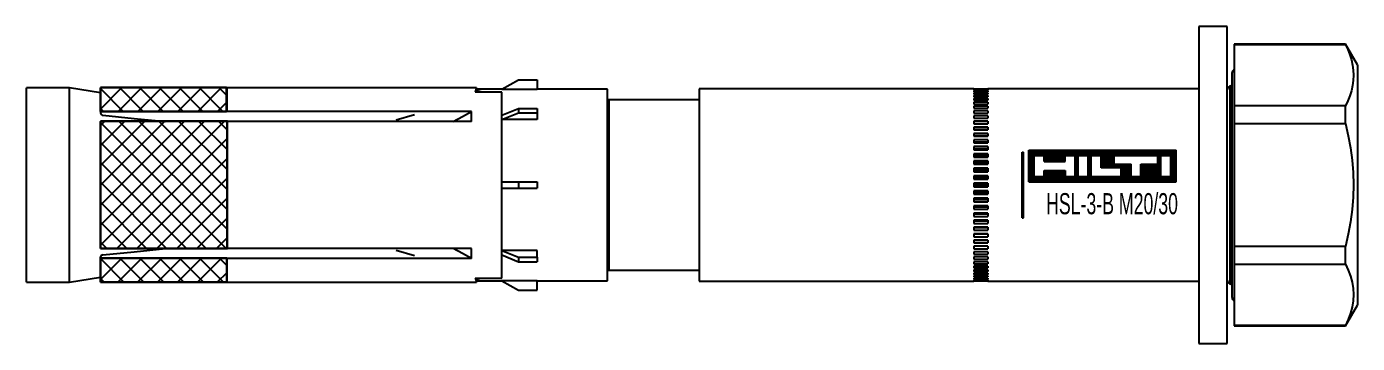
# Model space of a CAD drawing. Header units: millimetres. Extents: x 296 to 4896, y 152 to 3333.
# Drawn here: x 2124.2 to 2313.2, y 1551 to 1596 of the extents above; entities that cross this region are included whole.
import ezdxf
from ezdxf.enums import TextEntityAlignment as Align

# ---------------------------------------------------------------- set-up
doc = ezdxf.new("R2010")
doc.units = ezdxf.units.MM
doc.linetypes.add('DASHED', pattern=[0.25, 0.15625, -0.09375])
for name, color, linetype in [('1', 1, 'DASHED'), ('10', 1, 'Continuous'), ('160', 7, 'Continuous'), ('3', 4, 'Continuous')]:
    doc.layers.add(name, color=color, linetype=linetype)
doc.styles.get("Standard").update_dxf_attribs({"font": 'arial.ttf'})

# ---------------------------------------------------------------- blocks, each defined once
blk = doc.blocks.new('*X156')
at = {"layer": '160', "color": 0, "linetype": 'ByBlock'}
for p, q in [((155.31, 187.01), (155.53, 187.23)), ((155.31, 184.18), (158.36, 187.23)), ((157.8, 183.85), (161.19, 187.23)), ((158, 187.23), (161.38, 183.85)), ((160.63, 183.85), (164.02, 187.23)), ((160.83, 187.23), (164.21, 183.85)), ((163.46, 183.85), (166.85, 187.23)), ((163.65, 187.23), (167.04, 183.85)), ((166.29, 183.85), (169.68, 187.23)), ((166.48, 187.23), (169.86, 183.85)), ((169.12, 183.85), (172.51, 187.23)), ((169.31, 187.23), (172.69, 183.85)), ((172.13, 187.23), (173.22, 186.15)), ((155.31, 187.1), (158.55, 183.85)), ((155.31, 184.27), (155.73, 183.85)), ((171.95, 183.85), (173.22, 185.11))]:
    blk.add_line(p, q, dxfattribs=at)
blk = doc.blocks.new('*X157')
at = {"layer": '160', "color": 0, "linetype": 'ByBlock'}
for p, q in [((155.31, 181.84), (155.94, 182.47)), ((155.31, 179.01), (158.77, 182.47)), ((155.31, 176.18), (161.6, 182.47)), ((155.31, 173.36), (164.43, 182.47)), ((155.31, 170.53), (167.26, 182.47)), ((155.31, 167.7), (170.09, 182.47)), ((155.31, 164.87), (172.92, 182.47)), ((155.31, 182.27), (173.16, 164.39)), ((157.93, 182.47), (173.33, 167.05)), ((160.76, 182.47), (173.33, 169.88)), ((163.58, 182.47), (173.33, 172.71)), ((166.41, 182.47), (173.33, 175.54)), ((169.24, 182.47), (173.33, 178.37)), ((172.07, 182.47), (173.33, 181.2)), ((157.65, 164.39), (173.33, 180.05)), ((155.31, 179.44), (170.34, 164.39)), ((155.31, 176.61), (167.51, 164.39)), ((160.48, 164.39), (173.33, 177.22)), ((163.31, 164.39), (173.33, 174.4)), ((155.31, 173.78), (164.68, 164.39)), ((155.31, 170.95), (161.86, 164.39)), ((166.14, 164.39), (173.33, 171.57)), ((168.97, 164.39), (173.33, 168.74)), ((155.31, 168.12), (159.03, 164.39)), ((155.31, 165.29), (156.2, 164.39)), ((171.8, 164.39), (173.33, 165.92))]:
    blk.add_line(p, q, dxfattribs=at)
blk = doc.blocks.new('*X158')
at = {"layer": '160', "color": 0, "linetype": 'ByBlock'}
for p, q in [((155.29, 162.77), (155.51, 162.99)), ((155.29, 159.95), (158.34, 162.99)), ((155.29, 162.93), (158.6, 159.62)), ((157.8, 159.62), (161.17, 162.99)), ((158.06, 162.99), (161.43, 159.62)), ((160.63, 159.62), (164, 162.99)), ((160.89, 162.99), (164.25, 159.62)), ((163.46, 159.62), (166.83, 162.99)), ((163.71, 162.99), (167.08, 159.62)), ((166.29, 159.62), (169.66, 162.99)), ((166.54, 162.99), (169.91, 159.62)), ((169.12, 159.62), (172.49, 162.99)), ((169.37, 162.99), (172.73, 159.62)), ((172.19, 162.99), (173.28, 161.91)), ((171.95, 159.62), (173.28, 160.95)), ((155.29, 160.1), (155.77, 159.62))]:
    blk.add_line(p, q, dxfattribs=at)
blk = doc.blocks.new('HSL-3-B M20-30')
at = {"layer": '1', "color": 3, "linetype": 'Continuous'}
for p, q in [((0, 22.5), (-4, 22.5)), ((-4, 22.5), (-4, -22.5)), ((0, -22.5), (0, 22.5)), ((16.8, 20), (1, 20)), ((1, 20), (1, 19.95)), ((1, 19.95), (1, 11.23)), ((1, 19.95), (16.8, 19.95)), ((18.5, 17.06), (16.8, 20)), ((16.8, 19.95), (16.8, 20)), ((18.5, 17.06), (18.5, -17.06)), ((0.7, -16), (0.7, 16)), ((-164.39, 13.8), (-170.5, 13.8)), ((-170.5, -13.8), (-170.5, 13.8)), ((-160, 13.1), (-164.39, 13.8)), ((-164.39, -13.8), (-164.39, 13.8)), ((-142, 13.8), (-160, 13.8)), ((-160, 10.44), (-160, 13.8)), ((-106.6, 13.8), (-142.01, 13.8)), ((-103, 13.6), (-106.5, 13.6)), ((-106.5, 13.37), (-106.5, 13.6)), ((-106.5, 13.37), (-106.5, 13.21)), ((-103, 13.6), (-100.66, 14.95)), ((-103, 13.6), (-103, 13.59)), ((-98, 13.59), (-103, 13.59)), ((-100.66, 14.95), (-98, 14.95)), ((-98, 14.95), (-98, 13.59)), ((-88, 13.6), (-98, 13.6)), ((-88, -13.6), (-88, 13.6)), ((-36, 13.65), (-75, 13.65)), ((-75, 13.65), (-75, -13.65)), ((-36, 13.65), (-34, 13.65)), ((-34, 13.63), (-36, 13.63)), ((-36, 13.63), (-36, 13.59)), ((-36, 13.59), (-34, 13.59)), ((-36, 13.52), (-36, 13.44)), ((-34, 13.52), (-36, 13.52)), ((-36, 13.44), (-34, 13.44)), ((-34, 13.33), (-36, 13.33)), ((-36, 13.33), (-36, 13.21)), ((-4, 13.65), (-34, 13.65)), ((-34, 13.63), (-34, 13.59)), ((-34, 13.52), (-34, 13.44)), ((-34, 13.33), (-34, 13.21)), ((-103, 13.21), (-106.81, 13.21)), ((-103, -13.21), (-103, 13.21)), ((-75, 12.1), (-87.8, 12.1)), ((-36, 13.21), (-34, 13.21)), ((-34, 13.06), (-36, 13.06)), ((-36, 13.06), (-36, 12.9)), ((-36, 12.9), (-34, 12.9)), ((-34, 12.7), (-36, 12.7)), ((-36, 12.7), (-36, 12.51)), ((-36, 12.51), (-34, 12.51)), ((-34, 12.27), (-36, 12.27)), ((-36, 12.27), (-36, 12.05)), ((-36, 12.05), (-34, 12.05)), ((-36, 11.77), (-36, 11.51)), ((-34, 11.77), (-36, 11.77)), ((-36, 11.51), (-34, 11.51)), ((-34, 13.06), (-34, 12.9)), ((-34, 12.7), (-34, 12.51)), ((-34, 12.27), (-34, 12.05)), ((-34, 11.77), (-34, 11.51)), ((-160, 10.44), (-160, 10.19)), ((-142, 10.44), (-160, 10.44)), ((-107.34, 10.44), (-142, 10.44)), ((-103, 9.93), (-100.66, 10.89)), ((-103, 9.3), (-100.66, 10.25)), ((-100.66, 10.89), (-100.66, 10.25)), ((-100.66, 10.89), (-98, 10.89)), ((-100.66, 10.25), (-98, 10.25)), ((-98, 10.89), (-98, 10.25)), ((-98, 10.25), (-98, 9.29)), ((-36, 11.19), (-36, 10.9)), ((-34, 11.19), (-36, 11.19)), ((-36, 10.9), (-34, 10.9)), ((-34, 10.54), (-36, 10.54)), ((-36, 10.54), (-36, 10.22)), ((-36, 10.22), (-34, 10.22)), ((-34, 9.83), (-36, 9.83)), ((-36, 9.83), (-36, 9.48)), ((-36, 9.48), (-34, 9.48)), ((-34, 11.19), (-34, 10.9)), ((-34, 10.54), (-34, 10.22)), ((-34, 9.83), (-34, 9.48)), ((1, 11.23), (1, 8.72)), ((16.8, 11.23), (1, 11.23)), ((16.8, 8.72), (16.8, 11.23)), ((-160, -9.03), (-160, 9.03)), ((-142, 9.03), (-160, 9.03)), ((-107.34, 9.03), (-142, 9.03)), ((-98, 9.29), (-103, 9.29)), ((-36, 9.05), (-36, 8.68)), ((-34, 9.05), (-36, 9.05)), ((-34, 8.7), (-36, 8.7)), ((-36, 8.68), (-34, 8.68)), ((-36, 8.22), (-36, 7.82)), ((-34, 8.22), (-36, 8.22)), ((-34, 7.88), (-36, 7.88)), ((-36, 7.82), (-34, 7.82)), ((-34, 9.05), (-34, 8.68)), ((-34, 8.22), (-34, 7.82)), ((1, 8.72), (16.8, 8.72)), ((1, 8.72), (1, -8.72)), ((-34, 7.34), (-36, 7.34)), ((-36, 7.34), (-36, 6.92)), ((-34, 7), (-36, 7)), ((-36, 6.92), (-34, 6.92)), ((-34, 6.42), (-36, 6.42)), ((-36, 6.42), (-36, 5.98)), ((-34, 6.08), (-36, 6.08)), ((-36, 5.98), (-34, 5.98)), ((-34, 7.34), (-34, 6.92)), ((-34, 6.42), (-34, 5.98)), ((-36, 5.45), (-36, 4.99)), ((-34, 5.45), (-36, 5.45)), ((-34, 5.13), (-36, 5.13)), ((-36, 4.99), (-34, 4.99)), ((-36, 4.45), (-36, 3.98)), ((-34, 4.45), (-36, 4.45)), ((-34, 4.14), (-36, 4.14)), ((-36, 3.98), (-34, 3.98)), ((-34, 5.45), (-34, 4.99)), ((-34, 4.45), (-34, 3.98)), ((-29.1, -4.67), (-29.1, 4.67)), ((-29.1, 4.67), (-28.9, 4.67)), ((-28.9, -4.67), (-28.9, 4.67)), ((-34, 3.43), (-36, 3.43)), ((-36, 3.43), (-36, 2.95)), ((-34, 3.13), (-36, 3.13)), ((-36, 2.95), (-34, 2.95)), ((-36, 2.38), (-36, 1.89)), ((-34, 2.38), (-36, 2.38)), ((-34, 2.1), (-36, 2.1)), ((-36, 1.89), (-34, 1.89)), ((-34, 3.43), (-34, 2.95)), ((-34, 2.38), (-34, 1.89)), ((-103, 0.45), (-100.66, 0.45)), ((-100.66, 0.45), (-98, 0.45)), ((-100.66, 0.45), (-100.66, -0.45)), ((-98, 0.45), (-98, -0.45)), ((-36, 1.32), (-36, 0.82)), ((-34, 1.32), (-36, 1.32)), ((-34, 1.05), (-36, 1.05)), ((-36, 0.82), (-34, 0.82)), ((-34, 0.25), (-36, 0.25)), ((-36, 0.25), (-36, -0.25)), ((-34, 0), (-36, 0)), ((-34, 1.32), (-34, 0.82)), ((-34, 0.25), (-34, -0.25)), ((-24.1, 0.6), (-23.9, 0.6)), ((-103, -0.45), (-100.66, -0.45)), ((-100.66, -0.45), (-98, -0.45)), ((-36, -0.25), (-34, -0.25)), ((-36, -0.82), (-36, -1.32)), ((-34, -0.82), (-36, -0.82)), ((-34, -1.05), (-36, -1.05)), ((-36, -1.32), (-34, -1.32)), ((-34, -0.82), (-34, -1.32)), ((-34, -1.89), (-36, -1.89)), ((-36, -1.89), (-36, -2.38)), ((-34, -2.1), (-36, -2.1)), ((-36, -2.38), (-34, -2.38)), ((-36, -2.95), (-36, -3.43)), ((-34, -2.95), (-36, -2.95)), ((-34, -3.13), (-36, -3.13)), ((-36, -3.43), (-34, -3.43)), ((-34, -1.89), (-34, -2.38)), ((-34, -2.95), (-34, -3.43)), ((-36, -3.98), (-36, -4.45)), ((-34, -3.98), (-36, -3.98)), ((-34, -4.14), (-36, -4.14)), ((-36, -4.45), (-34, -4.45)), ((-36, -4.99), (-36, -5.45)), ((-34, -4.99), (-36, -4.99)), ((-34, -5.13), (-36, -5.13)), ((-36, -5.45), (-34, -5.45)), ((-34, -3.98), (-34, -4.45)), ((-34, -4.99), (-34, -5.45)), ((-29.1, -4.67), (-28.9, -4.67)), ((-36, -5.98), (-36, -6.42)), ((-34, -5.98), (-36, -5.98)), ((-34, -6.08), (-36, -6.08)), ((-36, -6.42), (-34, -6.42)), ((-36, -6.92), (-36, -7.34)), ((-34, -6.92), (-36, -6.92)), ((-34, -7), (-36, -7)), ((-36, -7.34), (-34, -7.34)), ((-34, -5.98), (-34, -6.42)), ((-34, -6.92), (-34, -7.34)), ((-142, -9.03), (-160, -9.03)), ((-107.34, -9.03), (-142, -9.03)), ((-98, -9.29), (-103, -9.29)), ((-103, -9.3), (-100.66, -10.25)), ((-98, -10.25), (-98, -9.29)), ((-36, -7.82), (-36, -8.22)), ((-34, -7.82), (-36, -7.82)), ((-34, -7.88), (-36, -7.88)), ((-36, -8.22), (-34, -8.22)), ((-34, -8.68), (-36, -8.68)), ((-36, -8.68), (-36, -9.05)), ((-34, -8.7), (-36, -8.7)), ((-36, -9.05), (-34, -9.05)), ((-34, -7.82), (-34, -8.22)), ((-34, -8.68), (-34, -9.05)), ((1, -8.72), (1, -11.23)), ((16.8, -8.72), (1, -8.72)), ((16.8, -11.23), (16.8, -8.72)), ((-160, -10.44), (-160, -10.19)), ((-160, -13.8), (-160, -10.44)), ((-142, -10.44), (-160, -10.44)), ((-107.34, -10.44), (-142, -10.44)), ((-103, -9.93), (-100.66, -10.89)), ((-100.66, -10.25), (-100.66, -10.89)), ((-100.66, -10.25), (-98, -10.25)), ((-100.66, -10.89), (-98, -10.89)), ((-98, -10.25), (-98, -10.89)), ((-36, -9.48), (-36, -9.83)), ((-34, -9.48), (-36, -9.48)), ((-36, -9.83), (-34, -9.83)), ((-34, -10.22), (-36, -10.22)), ((-36, -10.22), (-36, -10.54)), ((-36, -10.54), (-34, -10.54)), ((-34, -10.9), (-36, -10.9)), ((-36, -10.9), (-36, -11.19)), ((-36, -11.19), (-34, -11.19)), ((-34, -9.48), (-34, -9.83)), ((-34, -10.22), (-34, -10.54)), ((-34, -10.9), (-34, -11.19)), ((1, -11.23), (16.8, -11.23)), ((1, -11.23), (1, -19.95)), ((-164.39, -13.8), (-160, -13.1)), ((-106.81, -13.21), (-103, -13.21)), ((-106.5, -13.21), (-106.5, -13.37)), ((-87.8, -12.1), (-75, -12.1)), ((-34, -11.51), (-36, -11.51)), ((-36, -11.51), (-36, -11.77)), ((-36, -11.77), (-34, -11.77)), ((-36, -12.05), (-36, -12.27)), ((-34, -12.05), (-36, -12.05)), ((-36, -12.27), (-34, -12.27)), ((-34, -12.51), (-36, -12.51)), ((-36, -12.51), (-36, -12.7)), ((-36, -12.7), (-34, -12.7)), ((-34, -12.9), (-36, -12.9)), ((-36, -12.9), (-36, -13.06)), ((-36, -13.06), (-34, -13.06)), ((-36, -13.21), (-36, -13.33)), ((-34, -13.21), (-36, -13.21)), ((-34, -11.51), (-34, -11.77)), ((-34, -12.05), (-34, -12.27)), ((-34, -12.51), (-34, -12.7)), ((-34, -12.9), (-34, -13.06)), ((-34, -13.21), (-34, -13.33)), ((-170.5, -13.8), (-164.39, -13.8)), ((-160, -13.8), (-142, -13.8)), ((-142.01, -13.8), (-106.6, -13.8)), ((-106.5, -13.6), (-106.5, -13.37)), ((-106.5, -13.6), (-103, -13.6)), ((-98, -13.59), (-103, -13.59)), ((-103, -13.6), (-103, -13.59)), ((-103, -13.6), (-100.66, -14.95)), ((-100.66, -14.95), (-98, -14.95)), ((-98, -14.95), (-98, -13.59)), ((-98, -13.6), (-88, -13.6)), ((-75, -13.65), (-36, -13.65)), ((-36, -13.33), (-34, -13.33)), ((-36, -13.44), (-36, -13.52)), ((-34, -13.44), (-36, -13.44)), ((-36, -13.52), (-34, -13.52)), ((-34, -13.59), (-36, -13.59)), ((-36, -13.59), (-36, -13.63)), ((-36, -13.63), (-34, -13.63)), ((-34, -13.65), (-36, -13.65)), ((-34, -13.44), (-34, -13.52)), ((-34, -13.59), (-34, -13.63)), ((-34, -13.65), (-4, -13.65)), ((16.8, -20), (18.5, -17.06)), ((16.8, -19.95), (1, -19.95)), ((1, -19.95), (1, -20)), ((1, -20), (16.8, -20)), ((16.8, -20), (16.8, -19.95)), ((-4, -22.5), (0, -22.5))]:
    blk.add_line(p, q, dxfattribs=at)
at = {"layer": '1', "color": 1, "linetype": 'Continuous'}
for p, q in [((-142, 10.44), (-142, 13.8)), ((0.37, 14.04), (0.37, -14.04)), ((-87.8, 12.1), (-87.8, -12.1)), ((-142, -9.03), (-142, 9.03)), ((-142, -13.8), (-142, -10.44))]:
    blk.add_line(p, q, dxfattribs=at)
at = {"layer": '1', "color": 30, "linetype": 'Continuous'}
for p, q in [((0.7, 14.12), (0.37, 14.04)), ((-118, 9.25), (-115.4, 10)), ((-118, -9.25), (-115.4, -10)), ((0.37, -14.04), (0.7, -14.12))]:
    blk.add_line(p, q, dxfattribs=at)
at = {"layer": '1', "color": 3, "linetype": 'Continuous'}
for points in [[(16.8, 19.95, 0), (17.14, 19.23, 0), (17.42, 18.5, 0), (17.65, 17.78, 0), (17.82, 17.05, 0), (17.92, 16.32, 0), (17.95, 15.59, 0), (17.92, 14.86, 0), (17.82, 14.12, 0), (17.65, 13.38, 0), (17.42, 12.66, 0), (17.13, 11.94, 0), (16.8, 11.23, 0)], [(-106.6, 13.8, 0), (-106.61, 13.78, 0), (-106.62, 13.73, 0), (-106.65, 13.65, 0), (-106.7, 13.54, 0), (-106.75, 13.39, 0), (-106.81, 13.21, 0)], [(-105.76, 13.21, 0), (-106.13, 13.29, 0), (-106.5, 13.37, 0)], [(-36, 13.65, 0), (-36, 13.65, 0), (-36, 13.65, 0)], [(-34, 13.65, 0), (-34, 13.65, 0), (-34, 13.65, 0)], [(-160, 10.19, 0), (-159.97, 10.09, 0), (-159.9, 10.01, 0), (-159.79, 9.94, 0), (-159.66, 9.91, 0)], [(-159.66, 9.91, 0), (-155.22, 9.47, 0), (-150.78, 9.03, 0)], [(-109.9, 9.03, 0), (-108.61, 9.72, 0), (-107.34, 10.44, 0)], [(-107.34, 9.03, 0), (-107.3, 9.76, 0), (-107.34, 10.44, 0)], [(16.8, 8.72, 0), (17.2, 7, 0), (17.52, 5.27, 0), (17.76, 3.53, 0), (17.9, 1.79, 0), (17.95, 0.03, 0), (17.91, -1.73, 0), (17.76, -3.5, 0), (17.52, -5.25, 0), (17.2, -6.99, 0), (16.8, -8.72, 0)], [(-29.1, 4.67, 0), (-29.1, 4.67, 0), (-29.1, 4.66, 0), (-29.1, 4.66, 0), (-29.09, 4.66, 0), (-29.09, 4.65, 0), (-29.08, 4.65, 0), (-29.08, 4.65, 0), (-29.07, 4.64, 0), (-29.06, 4.64, 0), (-29.06, 4.64, 0), (-29.05, 4.64, 0), (-29.04, 4.64, 0), (-29.03, 4.64, 0), (-29.02, 4.64, 0), (-29.01, 4.63, 0), (-29, 4.63, 0), (-28.99, 4.63, 0), (-28.98, 4.64, 0), (-28.97, 4.64, 0), (-28.96, 4.64, 0), (-28.95, 4.64, 0), (-28.94, 4.64, 0), (-28.94, 4.64, 0), (-28.93, 4.64, 0), (-28.92, 4.65, 0), (-28.92, 4.65, 0), (-28.91, 4.65, 0), (-28.91, 4.66, 0), (-28.9, 4.66, 0), (-28.9, 4.66, 0), (-28.9, 4.67, 0), (-28.9, 4.67, 0)], [(-24.1, 0.6, 0), (-24.1, 0.6, 0), (-24.1, 0.59, 0), (-24.1, 0.59, 0), (-24.09, 0.59, 0), (-24.09, 0.59, 0), (-24.08, 0.58, 0), (-24.08, 0.58, 0), (-24.07, 0.58, 0), (-24.06, 0.57, 0), (-24.06, 0.57, 0), (-24.05, 0.57, 0), (-24.04, 0.57, 0), (-24.03, 0.57, 0), (-24.02, 0.57, 0), (-24.01, 0.57, 0), (-24, 0.57, 0), (-23.99, 0.57, 0), (-23.98, 0.57, 0), (-23.97, 0.57, 0), (-23.96, 0.57, 0), (-23.95, 0.57, 0), (-23.94, 0.57, 0), (-23.94, 0.57, 0), (-23.93, 0.58, 0), (-23.92, 0.58, 0), (-23.92, 0.58, 0), (-23.91, 0.59, 0), (-23.91, 0.59, 0), (-23.9, 0.59, 0), (-23.9, 0.59, 0), (-23.9, 0.6, 0), (-23.9, 0.6, 0)], [(-28.9, -4.67, 0), (-28.9, -4.67, 0), (-28.9, -4.66, 0), (-28.9, -4.66, 0), (-28.91, -4.66, 0), (-28.91, -4.65, 0), (-28.92, -4.65, 0), (-28.92, -4.65, 0), (-28.93, -4.64, 0), (-28.94, -4.64, 0), (-28.94, -4.64, 0), (-28.95, -4.64, 0), (-28.96, -4.64, 0), (-28.97, -4.64, 0), (-28.98, -4.64, 0), (-28.99, -4.63, 0), (-29, -4.63, 0), (-29.01, -4.63, 0), (-29.02, -4.64, 0), (-29.03, -4.64, 0), (-29.04, -4.64, 0), (-29.05, -4.64, 0), (-29.06, -4.64, 0), (-29.06, -4.64, 0), (-29.07, -4.64, 0), (-29.08, -4.65, 0), (-29.08, -4.65, 0), (-29.09, -4.65, 0), (-29.09, -4.66, 0), (-29.1, -4.66, 0), (-29.1, -4.66, 0), (-29.1, -4.67, 0), (-29.1, -4.67, 0)], [(-159.66, -9.91, 0), (-155.22, -9.47, 0), (-150.78, -9.03, 0)], [(-107.34, -10.44, 0), (-108.61, -9.72, 0), (-109.9, -9.03, 0)], [(-107.34, -10.44, 0), (-107.3, -9.76, 0), (-107.34, -9.03, 0)], [(-159.66, -9.91, 0), (-159.79, -9.94, 0), (-159.9, -10.01, 0), (-159.97, -10.09, 0), (-160, -10.19, 0)], [(16.8, -11.23, 0), (17.2, -12.09, 0), (17.52, -12.95, 0), (17.76, -13.82, 0), (17.9, -14.69, 0), (17.95, -15.57, 0), (17.91, -16.46, 0), (17.76, -17.34, 0), (17.52, -18.21, 0), (17.2, -19.08, 0), (16.8, -19.95, 0)], [(-106.81, -13.21, 0), (-106.72, -13.47, 0), (-106.65, -13.65, 0), (-106.61, -13.76, 0), (-106.6, -13.8, 0)], [(-106.5, -13.37, 0), (-106.13, -13.29, 0), (-105.76, -13.21, 0)], [(-36, -13.65, 0), (-36, -13.65, 0), (-36, -13.65, 0)], [(-34, -13.65, 0), (-34, -13.65, 0), (-34, -13.65, 0)]]:
    blk.add_polyline3d(points, dxfattribs=at)
for centre, start, end in [((1.1, 16), 104.4787, 180), ((1.1, -16), 180, 255.5213)]:
    blk.add_arc(centre, 0.4, start, end, dxfattribs=at)
at = {"layer": '1', "color": 30, "linetype": 'Continuous'}
for centre, start, end in [((0.5, 13.55), 105, 180), ((0.5, -13.55), 180, 255)]:
    blk.add_arc(centre, 0.5, start, end, dxfattribs=at)
at = {"layer": '1', "color": 3, "linetype": 'Continuous', "extrusion": (0, 0, -1)}
for centre, start, end in [((87.8, 12.3), 270, 0), ((87.8, -12.3), 0, 90)]:
    blk.add_arc(centre, 0.2, start, end, dxfattribs=at)
at = {"layer": '10'}
for p, q in [((-28.17, 0.45), (-28.17, 4.95)), ((-28.17, 4.95), (-7.25, 4.95)), ((-28.13, 4.95), (-28.13, 0.45)), ((-28.05, 0.45), (-28.05, 4.95)), ((-27.98, 4.95), (-27.98, 0.45)), ((-27.9, 0.45), (-27.9, 4.95)), ((-27.83, 4.95), (-27.83, 0.45)), ((-27.75, 0.45), (-27.75, 4.95)), ((-27.68, 4.95), (-27.68, 0.45)), ((-27.6, 0.45), (-27.6, 4.95)), ((-27.53, 4.95), (-27.53, 0.45)), ((-27.45, 0.45), (-27.45, 4.95)), ((-27.42, 1.2), (-27.42, 4.2)), ((-27.42, 4.2), (-26, 4.2)), ((-27.38, 4.95), (-27.38, 4.2)), ((-27.3, 4.2), (-27.3, 4.95)), ((-27.23, 4.95), (-27.23, 4.2)), ((-27.15, 4.2), (-27.15, 4.95)), ((-27.08, 4.95), (-27.08, 4.2)), ((-27, 4.2), (-27, 4.95)), ((-26.93, 4.95), (-26.93, 4.2)), ((-26.85, 4.2), (-26.85, 4.95)), ((-26.78, 4.95), (-26.78, 4.2)), ((-26.7, 4.2), (-26.7, 4.95)), ((-26.63, 4.95), (-26.63, 4.2)), ((-26.55, 4.2), (-26.55, 4.95)), ((-26.48, 4.95), (-26.48, 4.2)), ((-26.4, 4.2), (-26.4, 4.95)), ((-26.33, 4.95), (-26.33, 4.2)), ((-26.25, 4.2), (-26.25, 4.95)), ((-26.18, 4.95), (-26.18, 4.2)), ((-26.1, 4.2), (-26.1, 4.95)), ((-26.03, 4.95), (-26.03, 4.2)), ((-26, 3.32), (-26, 4.2)), ((-25.95, 3.32), (-25.95, 4.95)), ((-25.88, 4.95), (-25.88, 3.32)), ((-25.8, 3.32), (-25.8, 4.95)), ((-25.73, 4.95), (-25.73, 3.32)), ((-25.65, 3.32), (-25.65, 4.95)), ((-25.58, 4.95), (-25.58, 3.32)), ((-25.5, 3.32), (-25.5, 4.95)), ((-25.43, 4.95), (-25.43, 3.32)), ((-25.35, 3.32), (-25.35, 4.95)), ((-25.28, 4.95), (-25.28, 3.32)), ((-25.2, 3.32), (-25.2, 4.95)), ((-25.13, 4.95), (-25.13, 3.32)), ((-25.05, 3.32), (-25.05, 4.95)), ((-24.98, 4.95), (-24.98, 3.32)), ((-24.9, 3.32), (-24.9, 4.95)), ((-24.83, 4.95), (-24.83, 3.32)), ((-24.75, 3.32), (-24.75, 4.95)), ((-24.68, 4.95), (-24.68, 3.32)), ((-24.6, 3.32), (-24.6, 4.95)), ((-24.53, 4.95), (-24.53, 3.32)), ((-24.45, 3.32), (-24.45, 4.95)), ((-24.38, 4.95), (-24.38, 3.32)), ((-24.3, 3.32), (-24.3, 4.95)), ((-24.23, 4.95), (-24.23, 3.32)), ((-24.15, 3.32), (-24.15, 4.95)), ((-24.08, 4.95), (-24.08, 3.32)), ((-24, 3.32), (-24, 4.95)), ((-23.93, 4.95), (-23.93, 3.32)), ((-23.85, 3.32), (-23.85, 4.95)), ((-23.78, 4.95), (-23.78, 3.32)), ((-23.7, 3.32), (-23.7, 4.95)), ((-23.63, 4.95), (-23.63, 3.32)), ((-23.55, 3.32), (-23.55, 4.95)), ((-23.48, 4.95), (-23.48, 3.32)), ((-23.4, 3.32), (-23.4, 4.95)), ((-23.33, 4.95), (-23.33, 3.32)), ((-23.25, 3.32), (-23.25, 4.95)), ((-23.18, 4.95), (-23.18, 3.32)), ((-23.1, 3.32), (-23.1, 4.95)), ((-23.03, 4.95), (-23.03, 3.32)), ((-23, 4.2), (-21.59, 4.2)), ((-23, 3.32), (-23, 4.2)), ((-22.95, 4.2), (-22.95, 4.95)), ((-22.88, 4.95), (-22.88, 4.2)), ((-22.8, 4.2), (-22.8, 4.95)), ((-22.73, 4.95), (-22.73, 4.2)), ((-22.65, 4.2), (-22.65, 4.95)), ((-22.58, 4.95), (-22.58, 4.2)), ((-22.5, 4.2), (-22.5, 4.95)), ((-22.43, 4.95), (-22.43, 4.2)), ((-22.35, 4.2), (-22.35, 4.95)), ((-22.28, 4.95), (-22.28, 4.2)), ((-22.2, 4.2), (-22.2, 4.95)), ((-22.13, 4.95), (-22.13, 4.2)), ((-22.05, 4.2), (-22.05, 4.95)), ((-21.98, 4.95), (-21.98, 4.2)), ((-21.9, 4.2), (-21.9, 4.95)), ((-21.83, 4.95), (-21.83, 4.2)), ((-21.75, 4.2), (-21.75, 4.95)), ((-21.68, 4.95), (-21.68, 4.2)), ((-21.6, 4.2), (-21.6, 4.95)), ((-21.59, 1.2), (-21.59, 4.2)), ((-21.53, 4.95), (-21.53, 0.45)), ((-21.45, 0.45), (-21.45, 4.95)), ((-21.38, 4.95), (-21.38, 0.45)), ((-21.3, 0.45), (-21.3, 4.95)), ((-21.23, 4.95), (-21.23, 0.45)), ((-21.15, 4.2), (-21.15, 4.95)), ((-21.15, 4.2), (-19.74, 4.2)), ((-21.15, 1.2), (-21.15, 4.2)), ((-21.08, 4.95), (-21.08, 4.2)), ((-21, 4.2), (-21, 4.95)), ((-20.93, 4.95), (-20.93, 4.2)), ((-20.85, 4.2), (-20.85, 4.95)), ((-20.78, 4.95), (-20.78, 4.2)), ((-20.7, 4.2), (-20.7, 4.95)), ((-20.63, 4.95), (-20.63, 4.2)), ((-20.55, 4.2), (-20.55, 4.95)), ((-20.48, 4.95), (-20.48, 4.2)), ((-20.4, 4.2), (-20.4, 4.95)), ((-20.33, 4.95), (-20.33, 4.2)), ((-20.25, 4.2), (-20.25, 4.95)), ((-20.18, 4.95), (-20.18, 4.2)), ((-20.1, 4.2), (-20.1, 4.95)), ((-20.03, 4.95), (-20.03, 4.2)), ((-19.95, 4.2), (-19.95, 4.95)), ((-19.88, 4.95), (-19.88, 4.2)), ((-19.8, 4.2), (-19.8, 4.95)), ((-19.74, 1.2), (-19.74, 4.2)), ((-19.73, 4.95), (-19.73, 0.45)), ((-19.65, 0.45), (-19.65, 4.95)), ((-19.58, 4.95), (-19.58, 0.45)), ((-19.5, 0.45), (-19.5, 4.95)), ((-19.43, 4.95), (-19.43, 0.45)), ((-19.35, 0.45), (-19.35, 4.95)), ((-19.3, 4.2), (-17.89, 4.2)), ((-19.3, 1.2), (-19.3, 4.2)), ((-19.28, 4.95), (-19.28, 4.2)), ((-19.2, 4.2), (-19.2, 4.95)), ((-19.13, 4.95), (-19.13, 4.2)), ((-19.05, 4.2), (-19.05, 4.95)), ((-18.98, 4.95), (-18.98, 4.2)), ((-18.9, 4.2), (-18.9, 4.95)), ((-18.83, 4.95), (-18.83, 4.2)), ((-18.75, 4.2), (-18.75, 4.95)), ((-18.68, 4.95), (-18.68, 4.2)), ((-18.6, 4.2), (-18.6, 4.95)), ((-18.53, 4.95), (-18.53, 4.2)), ((-18.45, 4.2), (-18.45, 4.95)), ((-18.38, 4.95), (-18.38, 4.2)), ((-18.3, 4.2), (-18.3, 4.95)), ((-18.23, 4.95), (-18.23, 4.2)), ((-18.15, 4.2), (-18.15, 4.95)), ((-18.08, 4.95), (-18.08, 4.2)), ((-18, 4.2), (-18, 4.95)), ((-17.93, 4.95), (-17.93, 4.2)), ((-17.89, 2.44), (-17.89, 4.2)), ((-17.85, 2.44), (-17.85, 4.95)), ((-17.78, 4.95), (-17.78, 2.44)), ((-17.7, 2.44), (-17.7, 4.95)), ((-17.63, 4.95), (-17.63, 2.44)), ((-17.55, 2.44), (-17.55, 4.95)), ((-17.48, 4.95), (-17.48, 2.44)), ((-17.4, 2.44), (-17.4, 4.95)), ((-17.33, 4.95), (-17.33, 2.44)), ((-17.25, 2.44), (-17.25, 4.95)), ((-17.18, 4.95), (-17.18, 2.44)), ((-17.1, 2.44), (-17.1, 4.95)), ((-17.03, 4.95), (-17.03, 2.44)), ((-16.95, 2.44), (-16.95, 4.95)), ((-16.88, 4.95), (-16.88, 2.44)), ((-16.8, 2.44), (-16.8, 4.95)), ((-16.73, 4.95), (-16.73, 2.44)), ((-16.65, 2.44), (-16.65, 4.95)), ((-16.58, 4.95), (-16.58, 2.44)), ((-16.5, 2.44), (-16.5, 4.95)), ((-16.43, 4.95), (-16.43, 2.44)), ((-16.35, 2.44), (-16.35, 4.95)), ((-16.28, 4.95), (-16.28, 2.44)), ((-16.2, 2.44), (-16.2, 4.95)), ((-16.13, 4.95), (-16.13, 2.44)), ((-16.05, 2.44), (-16.05, 4.95)), ((-16.03, 4.2), (-9.86, 4.2)), ((-16.03, 2.97), (-16.03, 4.2)), ((-15.98, 4.95), (-15.98, 4.2)), ((-15.9, 4.2), (-15.9, 4.95)), ((-15.83, 4.95), (-15.83, 4.2)), ((-15.75, 4.2), (-15.75, 4.95)), ((-15.68, 4.95), (-15.68, 4.2)), ((-15.6, 4.2), (-15.6, 4.95)), ((-15.53, 4.95), (-15.53, 4.2)), ((-15.45, 4.2), (-15.45, 4.95)), ((-15.38, 4.95), (-15.38, 4.2)), ((-15.3, 4.2), (-15.3, 4.95)), ((-15.23, 4.95), (-15.23, 4.2)), ((-15.15, 4.2), (-15.15, 4.95)), ((-15.08, 4.95), (-15.08, 4.2)), ((-15, 4.2), (-15, 4.95)), ((-14.93, 4.95), (-14.93, 4.2)), ((-14.85, 4.2), (-14.85, 4.95)), ((-14.78, 4.95), (-14.78, 4.2)), ((-14.7, 4.2), (-14.7, 4.95)), ((-14.63, 4.95), (-14.63, 4.2)), ((-14.55, 4.2), (-14.55, 4.95)), ((-14.48, 4.95), (-14.48, 4.2)), ((-14.4, 4.2), (-14.4, 4.95)), ((-14.33, 4.95), (-14.33, 4.2)), ((-14.25, 4.2), (-14.25, 4.95)), ((-14.18, 4.95), (-14.18, 4.2)), ((-14.1, 4.2), (-14.1, 4.95)), ((-14.03, 4.95), (-14.03, 4.2)), ((-13.95, 4.2), (-13.95, 4.95)), ((-13.88, 4.95), (-13.88, 4.2)), ((-13.8, 4.2), (-13.8, 4.95)), ((-13.73, 4.95), (-13.73, 4.2)), ((-13.65, 4.2), (-13.65, 4.95)), ((-13.58, 4.95), (-13.58, 4.2)), ((-13.5, 4.2), (-13.5, 4.95)), ((-13.43, 4.95), (-13.43, 4.2)), ((-13.35, 4.2), (-13.35, 4.95)), ((-13.28, 4.95), (-13.28, 4.2)), ((-13.2, 4.2), (-13.2, 4.95)), ((-13.13, 4.95), (-13.13, 4.2)), ((-13.05, 4.2), (-13.05, 4.95)), ((-12.98, 4.95), (-12.98, 4.2)), ((-12.9, 4.2), (-12.9, 4.95)), ((-12.83, 4.95), (-12.83, 4.2)), ((-12.75, 4.2), (-12.75, 4.95)), ((-12.68, 4.95), (-12.68, 4.2)), ((-12.6, 4.2), (-12.6, 4.95)), ((-12.53, 4.95), (-12.53, 4.2)), ((-12.45, 4.2), (-12.45, 4.95)), ((-12.38, 4.95), (-12.38, 4.2)), ((-12.3, 4.2), (-12.3, 4.95)), ((-12.23, 4.95), (-12.23, 4.2)), ((-12.15, 4.2), (-12.15, 4.95)), ((-12.08, 4.95), (-12.08, 4.2)), ((-12, 4.2), (-12, 4.95)), ((-11.93, 4.95), (-11.93, 4.2)), ((-11.85, 4.2), (-11.85, 4.95)), ((-11.78, 4.95), (-11.78, 4.2)), ((-11.7, 4.2), (-11.7, 4.95)), ((-11.63, 4.95), (-11.63, 4.2)), ((-11.55, 4.2), (-11.55, 4.95)), ((-11.48, 4.95), (-11.48, 4.2)), ((-11.4, 4.2), (-11.4, 4.95)), ((-11.33, 4.95), (-11.33, 4.2)), ((-11.25, 4.2), (-11.25, 4.95)), ((-11.18, 4.95), (-11.18, 4.2)), ((-11.1, 4.2), (-11.1, 4.95)), ((-11.03, 4.95), (-11.03, 4.2)), ((-10.95, 4.2), (-10.95, 4.95)), ((-10.88, 4.95), (-10.88, 4.2)), ((-10.8, 4.2), (-10.8, 4.95)), ((-10.73, 4.95), (-10.73, 4.2)), ((-10.65, 4.2), (-10.65, 4.95)), ((-10.58, 4.95), (-10.58, 4.2)), ((-10.5, 4.2), (-10.5, 4.95)), ((-10.43, 4.95), (-10.43, 4.2)), ((-10.35, 4.2), (-10.35, 4.95)), ((-10.28, 4.95), (-10.28, 4.2)), ((-10.2, 4.2), (-10.2, 4.95)), ((-10.13, 4.95), (-10.13, 4.2)), ((-10.05, 4.2), (-10.05, 4.95)), ((-9.98, 4.95), (-9.98, 4.2)), ((-9.9, 4.2), (-9.9, 4.95)), ((-9.86, 2.97), (-9.86, 4.2)), ((-9.83, 4.95), (-9.83, 0.45)), ((-9.75, 0.45), (-9.75, 4.95)), ((-9.68, 4.95), (-9.68, 0.45)), ((-9.6, 0.45), (-9.6, 4.95)), ((-9.53, 4.95), (-9.53, 0.45)), ((-9.45, 0.45), (-9.45, 4.95)), ((-9.42, 4.2), (-8, 4.2)), ((-9.42, 1.2), (-9.42, 4.2)), ((-9.38, 4.95), (-9.38, 4.2)), ((-9.3, 4.2), (-9.3, 4.95)), ((-9.23, 4.95), (-9.23, 4.2)), ((-9.15, 4.2), (-9.15, 4.95)), ((-9.08, 4.95), (-9.08, 4.2)), ((-9, 4.2), (-9, 4.95)), ((-8.93, 4.95), (-8.93, 4.2)), ((-8.85, 4.2), (-8.85, 4.95)), ((-8.78, 4.95), (-8.78, 4.2)), ((-8.7, 4.2), (-8.7, 4.95)), ((-8.63, 4.95), (-8.63, 4.2)), ((-8.55, 4.2), (-8.55, 4.95)), ((-8.48, 4.95), (-8.48, 4.2)), ((-8.4, 4.2), (-8.4, 4.95)), ((-8.33, 4.95), (-8.33, 4.2)), ((-8.25, 4.2), (-8.25, 4.95)), ((-8.18, 4.95), (-8.18, 4.2)), ((-8.1, 4.2), (-8.1, 4.95)), ((-8.03, 4.95), (-8.03, 4.2)), ((-8, 1.2), (-8, 4.2)), ((-7.95, 0.45), (-7.95, 4.95)), ((-7.88, 4.95), (-7.88, 0.45)), ((-7.8, 0.45), (-7.8, 4.95)), ((-7.73, 4.95), (-7.73, 0.45)), ((-7.65, 0.45), (-7.65, 4.95)), ((-7.58, 4.95), (-7.58, 0.45)), ((-7.5, 0.45), (-7.5, 4.95)), ((-7.43, 4.95), (-7.43, 0.45)), ((-7.35, 0.45), (-7.35, 4.95)), ((-7.28, 4.95), (-7.28, 0.45)), ((-7.25, 0.45), (-7.25, 4.95)), ((-26, 3.32), (-23, 3.32)), ((-26, 1.2), (-26, 2.08)), ((-26, 2.08), (-23, 2.08)), ((-25.95, 0.45), (-25.95, 2.08)), ((-25.88, 2.08), (-25.88, 0.45)), ((-25.8, 0.45), (-25.8, 2.08)), ((-25.73, 2.08), (-25.73, 0.45)), ((-25.65, 0.45), (-25.65, 2.08)), ((-25.58, 2.08), (-25.58, 0.45)), ((-25.5, 0.45), (-25.5, 2.08)), ((-25.43, 2.08), (-25.43, 0.45)), ((-25.35, 0.45), (-25.35, 2.08)), ((-25.28, 2.08), (-25.28, 0.45)), ((-25.2, 0.45), (-25.2, 2.08)), ((-25.13, 2.08), (-25.13, 0.45)), ((-25.05, 0.45), (-25.05, 2.08)), ((-24.98, 2.08), (-24.98, 0.45)), ((-24.9, 0.45), (-24.9, 2.08)), ((-24.83, 2.08), (-24.83, 0.45)), ((-24.75, 0.45), (-24.75, 2.08)), ((-24.68, 2.08), (-24.68, 0.45)), ((-24.6, 0.45), (-24.6, 2.08)), ((-24.53, 2.08), (-24.53, 0.45)), ((-24.45, 0.45), (-24.45, 2.08)), ((-24.38, 2.08), (-24.38, 0.45)), ((-24.3, 0.45), (-24.3, 2.08)), ((-24.23, 2.08), (-24.23, 0.45)), ((-24.15, 0.45), (-24.15, 2.08)), ((-24.08, 2.08), (-24.08, 0.45)), ((-24, 0.45), (-24, 2.08)), ((-23.93, 2.08), (-23.93, 0.45)), ((-23.85, 0.45), (-23.85, 2.08)), ((-23.78, 2.08), (-23.78, 0.45)), ((-23.7, 0.45), (-23.7, 2.08)), ((-23.63, 2.08), (-23.63, 0.45)), ((-23.55, 0.45), (-23.55, 2.08)), ((-23.48, 2.08), (-23.48, 0.45)), ((-23.4, 0.45), (-23.4, 2.08)), ((-23.33, 2.08), (-23.33, 0.45)), ((-23.25, 0.45), (-23.25, 2.08)), ((-23.18, 2.08), (-23.18, 0.45)), ((-23.1, 0.45), (-23.1, 2.08)), ((-23.03, 2.08), (-23.03, 0.45)), ((-23, 2.08), (-23, 1.2)), ((-15.06, 2.44), (-17.89, 2.44)), ((-16.03, 2.97), (-13.65, 2.97)), ((-15.98, 2.97), (-15.98, 2.44)), ((-15.9, 2.44), (-15.9, 2.97)), ((-15.83, 2.97), (-15.83, 2.44)), ((-15.75, 2.44), (-15.75, 2.97)), ((-15.68, 2.97), (-15.68, 2.44)), ((-15.6, 2.44), (-15.6, 2.97)), ((-15.53, 2.97), (-15.53, 2.44)), ((-15.45, 2.44), (-15.45, 2.97)), ((-15.38, 2.97), (-15.38, 2.44)), ((-15.3, 2.44), (-15.3, 2.97)), ((-15.23, 2.97), (-15.23, 2.44)), ((-15.15, 2.44), (-15.15, 2.97)), ((-15.08, 2.97), (-15.08, 2.44)), ((-15.06, 1.2), (-15.06, 2.44)), ((-15, 0.45), (-15, 2.97)), ((-14.93, 2.97), (-14.93, 0.45)), ((-14.85, 0.45), (-14.85, 2.97)), ((-14.78, 2.97), (-14.78, 0.45)), ((-14.7, 0.45), (-14.7, 2.97)), ((-14.63, 2.97), (-14.63, 0.45)), ((-14.55, 0.45), (-14.55, 2.97)), ((-14.48, 2.97), (-14.48, 0.45)), ((-14.4, 0.45), (-14.4, 2.97)), ((-14.33, 2.97), (-14.33, 0.45)), ((-14.25, 0.45), (-14.25, 2.97)), ((-14.18, 2.97), (-14.18, 0.45)), ((-14.1, 0.45), (-14.1, 2.97)), ((-14.03, 2.97), (-14.03, 0.45)), ((-13.95, 0.45), (-13.95, 2.97)), ((-13.88, 2.97), (-13.88, 0.45)), ((-13.8, 0.45), (-13.8, 2.97)), ((-13.73, 2.97), (-13.73, 0.45)), ((-13.65, 1.2), (-13.65, 2.97)), ((-12.24, 1.2), (-12.24, 2.97)), ((-12.24, 2.97), (-9.86, 2.97)), ((-12.23, 2.97), (-12.23, 0.45)), ((-12.15, 0.45), (-12.15, 2.97)), ((-12.08, 2.97), (-12.08, 0.45)), ((-12, 0.45), (-12, 2.97)), ((-11.93, 2.97), (-11.93, 0.45)), ((-11.85, 0.45), (-11.85, 2.97)), ((-11.78, 2.97), (-11.78, 0.45)), ((-11.7, 0.45), (-11.7, 2.97)), ((-11.63, 2.97), (-11.63, 0.45)), ((-11.55, 0.45), (-11.55, 2.97)), ((-11.48, 2.97), (-11.48, 0.45)), ((-11.4, 0.45), (-11.4, 2.97)), ((-11.33, 2.97), (-11.33, 0.45)), ((-11.25, 0.45), (-11.25, 2.97)), ((-11.18, 2.97), (-11.18, 0.45)), ((-11.1, 0.45), (-11.1, 2.97)), ((-11.03, 2.97), (-11.03, 0.45)), ((-10.95, 0.45), (-10.95, 2.97)), ((-10.88, 2.97), (-10.88, 0.45)), ((-10.8, 0.45), (-10.8, 2.97)), ((-10.73, 2.97), (-10.73, 0.45)), ((-10.65, 0.45), (-10.65, 2.97)), ((-10.58, 2.97), (-10.58, 0.45)), ((-10.5, 0.45), (-10.5, 2.97)), ((-10.43, 2.97), (-10.43, 0.45)), ((-10.35, 0.45), (-10.35, 2.97)), ((-10.28, 2.97), (-10.28, 0.45)), ((-10.2, 0.45), (-10.2, 2.97)), ((-10.13, 2.97), (-10.13, 0.45)), ((-10.05, 0.45), (-10.05, 2.97)), ((-9.98, 2.97), (-9.98, 0.45)), ((-9.9, 0.45), (-9.9, 2.97)), ((-28.17, 0.45), (-7.25, 0.45)), ((-27.42, 1.2), (-26, 1.2)), ((-27.38, 1.2), (-27.38, 0.45)), ((-27.3, 0.45), (-27.3, 1.2)), ((-27.23, 1.2), (-27.23, 0.45)), ((-27.15, 0.45), (-27.15, 1.2)), ((-27.08, 1.2), (-27.08, 0.45)), ((-27, 0.45), (-27, 1.2)), ((-26.93, 1.2), (-26.93, 0.45)), ((-26.85, 0.45), (-26.85, 1.2)), ((-26.78, 1.2), (-26.78, 0.45)), ((-26.7, 0.45), (-26.7, 1.2)), ((-26.63, 1.2), (-26.63, 0.45)), ((-26.55, 0.45), (-26.55, 1.2)), ((-26.48, 1.2), (-26.48, 0.45)), ((-26.4, 0.45), (-26.4, 1.2)), ((-26.33, 1.2), (-26.33, 0.45)), ((-26.25, 0.45), (-26.25, 1.2)), ((-26.18, 1.2), (-26.18, 0.45)), ((-26.1, 0.45), (-26.1, 1.2)), ((-26.03, 1.2), (-26.03, 0.45)), ((-23, 1.2), (-21.59, 1.2)), ((-22.95, 0.45), (-22.95, 1.2)), ((-22.88, 1.2), (-22.88, 0.45)), ((-22.8, 0.45), (-22.8, 1.2)), ((-22.73, 1.2), (-22.73, 0.45)), ((-22.65, 0.45), (-22.65, 1.2)), ((-22.58, 1.2), (-22.58, 0.45)), ((-22.5, 0.45), (-22.5, 1.2)), ((-22.43, 1.2), (-22.43, 0.45)), ((-22.35, 0.45), (-22.35, 1.2)), ((-22.28, 1.2), (-22.28, 0.45)), ((-22.2, 0.45), (-22.2, 1.2)), ((-22.13, 1.2), (-22.13, 0.45)), ((-22.05, 0.45), (-22.05, 1.2)), ((-21.98, 1.2), (-21.98, 0.45)), ((-21.9, 0.45), (-21.9, 1.2)), ((-21.83, 1.2), (-21.83, 0.45)), ((-21.75, 0.45), (-21.75, 1.2)), ((-21.68, 1.2), (-21.68, 0.45)), ((-21.6, 0.45), (-21.6, 1.2)), ((-21.15, 0.45), (-21.15, 1.2)), ((-21.15, 1.2), (-19.74, 1.2)), ((-21.08, 1.2), (-21.08, 0.45)), ((-21, 0.45), (-21, 1.2)), ((-20.93, 1.2), (-20.93, 0.45)), ((-20.85, 0.45), (-20.85, 1.2)), ((-20.78, 1.2), (-20.78, 0.45)), ((-20.7, 0.45), (-20.7, 1.2)), ((-20.63, 1.2), (-20.63, 0.45)), ((-20.55, 0.45), (-20.55, 1.2)), ((-20.48, 1.2), (-20.48, 0.45)), ((-20.4, 0.45), (-20.4, 1.2)), ((-20.33, 1.2), (-20.33, 0.45)), ((-20.25, 0.45), (-20.25, 1.2)), ((-20.18, 1.2), (-20.18, 0.45)), ((-20.1, 0.45), (-20.1, 1.2)), ((-20.03, 1.2), (-20.03, 0.45)), ((-19.95, 0.45), (-19.95, 1.2)), ((-19.88, 1.2), (-19.88, 0.45)), ((-19.8, 0.45), (-19.8, 1.2)), ((-19.3, 1.2), (-15.06, 1.2)), ((-19.28, 1.2), (-19.28, 0.45)), ((-19.2, 0.45), (-19.2, 1.2)), ((-19.13, 1.2), (-19.13, 0.45)), ((-19.05, 0.45), (-19.05, 1.2)), ((-18.98, 1.2), (-18.98, 0.45)), ((-18.9, 0.45), (-18.9, 1.2)), ((-18.83, 1.2), (-18.83, 0.45)), ((-18.75, 0.45), (-18.75, 1.2)), ((-18.68, 1.2), (-18.68, 0.45)), ((-18.6, 0.45), (-18.6, 1.2)), ((-18.53, 1.2), (-18.53, 0.45)), ((-18.45, 0.45), (-18.45, 1.2)), ((-18.38, 1.2), (-18.38, 0.45)), ((-18.3, 0.45), (-18.3, 1.2)), ((-18.23, 1.2), (-18.23, 0.45)), ((-18.15, 0.45), (-18.15, 1.2)), ((-18.08, 1.2), (-18.08, 0.45)), ((-18, 0.45), (-18, 1.2)), ((-17.93, 1.2), (-17.93, 0.45)), ((-17.85, 0.45), (-17.85, 1.2)), ((-17.78, 1.2), (-17.78, 0.45)), ((-17.7, 0.45), (-17.7, 1.2)), ((-17.63, 1.2), (-17.63, 0.45)), ((-17.55, 0.45), (-17.55, 1.2)), ((-17.48, 1.2), (-17.48, 0.45)), ((-17.4, 0.45), (-17.4, 1.2)), ((-17.33, 1.2), (-17.33, 0.45)), ((-17.25, 0.45), (-17.25, 1.2)), ((-17.18, 1.2), (-17.18, 0.45)), ((-17.1, 0.45), (-17.1, 1.2)), ((-17.03, 1.2), (-17.03, 0.45)), ((-16.95, 0.45), (-16.95, 1.2)), ((-16.88, 1.2), (-16.88, 0.45)), ((-16.8, 0.45), (-16.8, 1.2)), ((-16.73, 1.2), (-16.73, 0.45)), ((-16.65, 0.45), (-16.65, 1.2)), ((-16.58, 1.2), (-16.58, 0.45)), ((-16.5, 0.45), (-16.5, 1.2)), ((-16.43, 1.2), (-16.43, 0.45)), ((-16.35, 0.45), (-16.35, 1.2)), ((-16.28, 1.2), (-16.28, 0.45)), ((-16.2, 0.45), (-16.2, 1.2)), ((-16.13, 1.2), (-16.13, 0.45)), ((-16.05, 0.45), (-16.05, 1.2)), ((-15.98, 1.2), (-15.98, 0.45)), ((-15.9, 0.45), (-15.9, 1.2)), ((-15.83, 1.2), (-15.83, 0.45)), ((-15.75, 0.45), (-15.75, 1.2)), ((-15.68, 1.2), (-15.68, 0.45)), ((-15.6, 0.45), (-15.6, 1.2)), ((-15.53, 1.2), (-15.53, 0.45)), ((-15.45, 0.45), (-15.45, 1.2)), ((-15.38, 1.2), (-15.38, 0.45)), ((-15.3, 0.45), (-15.3, 1.2)), ((-15.23, 1.2), (-15.23, 0.45)), ((-15.15, 0.45), (-15.15, 1.2)), ((-15.08, 1.2), (-15.08, 0.45)), ((-13.65, 0.45), (-13.65, 1.2)), ((-13.65, 1.2), (-12.24, 1.2)), ((-13.58, 1.2), (-13.58, 0.45)), ((-13.5, 0.45), (-13.5, 1.2)), ((-13.43, 1.2), (-13.43, 0.45)), ((-13.35, 0.45), (-13.35, 1.2)), ((-13.28, 1.2), (-13.28, 0.45)), ((-13.2, 0.45), (-13.2, 1.2)), ((-13.13, 1.2), (-13.13, 0.45)), ((-13.05, 0.45), (-13.05, 1.2)), ((-12.98, 1.2), (-12.98, 0.45)), ((-12.9, 0.45), (-12.9, 1.2)), ((-12.83, 1.2), (-12.83, 0.45)), ((-12.75, 0.45), (-12.75, 1.2)), ((-12.68, 1.2), (-12.68, 0.45)), ((-12.6, 0.45), (-12.6, 1.2)), ((-12.53, 1.2), (-12.53, 0.45)), ((-12.45, 0.45), (-12.45, 1.2)), ((-12.38, 1.2), (-12.38, 0.45)), ((-12.3, 0.45), (-12.3, 1.2)), ((-9.42, 1.2), (-8, 1.2)), ((-9.38, 1.2), (-9.38, 0.45)), ((-9.3, 0.45), (-9.3, 1.2)), ((-9.23, 1.2), (-9.23, 0.45)), ((-9.15, 0.45), (-9.15, 1.2)), ((-9.08, 1.2), (-9.08, 0.45)), ((-9, 0.45), (-9, 1.2)), ((-8.93, 1.2), (-8.93, 0.45)), ((-8.85, 0.45), (-8.85, 1.2)), ((-8.78, 1.2), (-8.78, 0.45)), ((-8.7, 0.45), (-8.7, 1.2)), ((-8.63, 1.2), (-8.63, 0.45)), ((-8.55, 0.45), (-8.55, 1.2)), ((-8.48, 1.2), (-8.48, 0.45)), ((-8.4, 0.45), (-8.4, 1.2)), ((-8.33, 1.2), (-8.33, 0.45)), ((-8.25, 0.45), (-8.25, 1.2)), ((-8.18, 1.2), (-8.18, 0.45)), ((-8.1, 0.45), (-8.1, 1.2)), ((-8.03, 1.2), (-8.03, 0.45))]:
    blk.add_line(p, q, dxfattribs=at)
at = {"layer": '160', "color": 6, "linetype": 'Continuous'}
for p, q in [((-142.11, 13.84), (-160.02, 13.84)), ((-160.02, 13.84), (-160.02, 10.45)), ((-142.11, 10.45), (-142.11, 13.84)), ((-160.02, 10.45), (-142.11, 10.45)), ((-141.99, 9.08), (-160.02, 9.08)), ((-160.02, 9.08), (-160.02, -9)), ((-141.99, -9), (-141.99, 9.08)), ((-160.02, -9), (-141.99, -9)), ((-142.05, -10.4), (-160.03, -10.4)), ((-160.03, -10.4), (-160.03, -13.77)), ((-142.05, -13.77), (-142.05, -10.4)), ((-160.03, -13.77), (-142.05, -13.77))]:
    blk.add_line(p, q, dxfattribs=at)
at = {"layer": '160', "color": 2}
for name in ['*X156', '*X157', '*X158']:
    blk.add_blockref(name, (-315.32, -173.39), dxfattribs=at)
at = {"layer": '3', "width": 0.6}
blk.add_text('HSL-3-B M20/30', height=3, dxfattribs=at).set_placement((-16.35, -4.15), align=Align.CENTER)

msp = doc.modelspace()

# ---------------------------------------------------------------- block references
msp.add_blockref('HSL-3-B M20-30', (2294.74, 1573.54))

doc.saveas('drawing.dxf')
